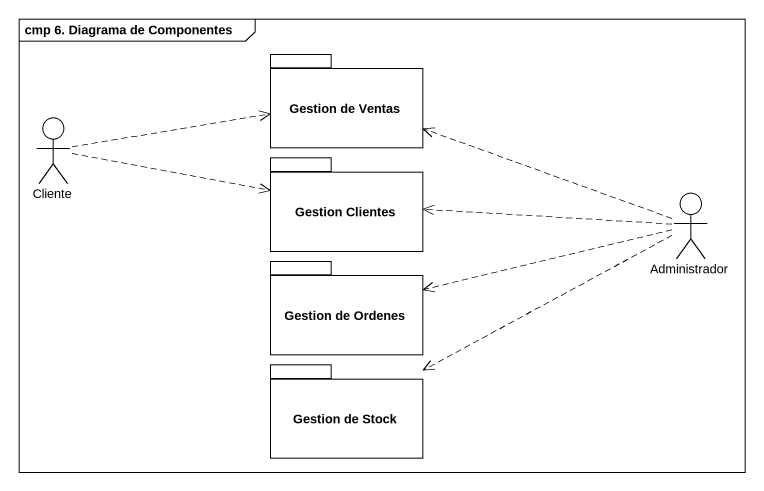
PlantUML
@startuml
mainframe cmp 6. Diagrama de Componentes
package "Gestion de Ventas" as Gestion_de_Ventas {
}
actor Cliente
package "Gestion Clientes" as Gestion_Clientes {
}
actor Administrador
package "Gestion de Ordenes" as Gestion_de_Ordenes {
}
package "Gestion de Stock" as Gestion_de_Stock {
}
Cliente .right.> Gestion_de_Ventas
Cliente .right.> Gestion_Clientes
Administrador .left.> Gestion_de_Ventas
Administrador .left.> Gestion_Clientes
Administrador .left.> Gestion_de_Ordenes
Administrador .left.> Gestion_de_Stock
@enduml
